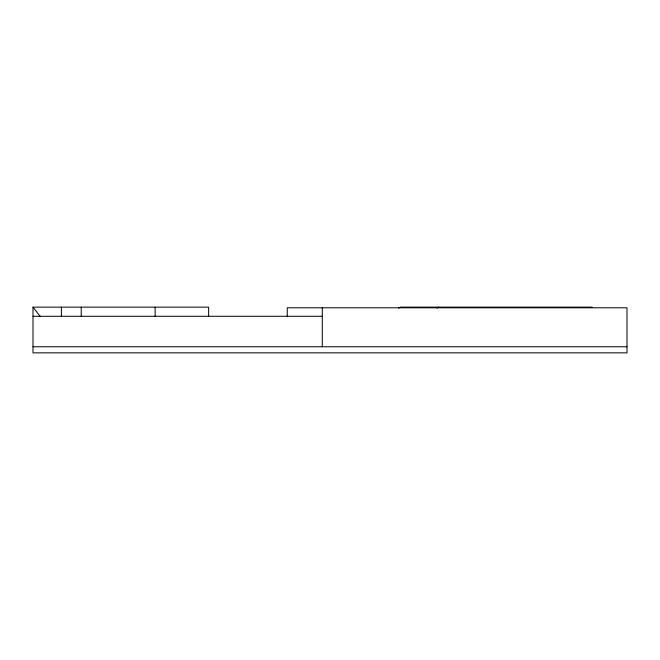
<?xml version="1.0" encoding="UTF-8"?>
<svg xmlns="http://www.w3.org/2000/svg" width="660" height="660" viewBox="0 0 660 660"><rect width="100%" height="100%" fill="white"/><g stroke="black" fill="none" stroke-linecap="round" stroke-linejoin="round"><path stroke-width="0.99" d="M398.714 308.113L400.521 307.147L592.102 307.147M436.904 308.014L438.718 307.147M287.257 316.882L287.257 307.783L627 307.783L627 352.852L33 352.852L33 307.147L208.634 307.147L208.634 316.288M33 316.288L322.295 316.288M33 346.756L627 346.756M33 307.147L40.408 316.685M322.295 307.783L322.295 346.756M155.149 307.147L155.149 316.288M81.254 307.147L81.254 316.288M61.388 307.147L61.388 316.288"/></g></svg>
